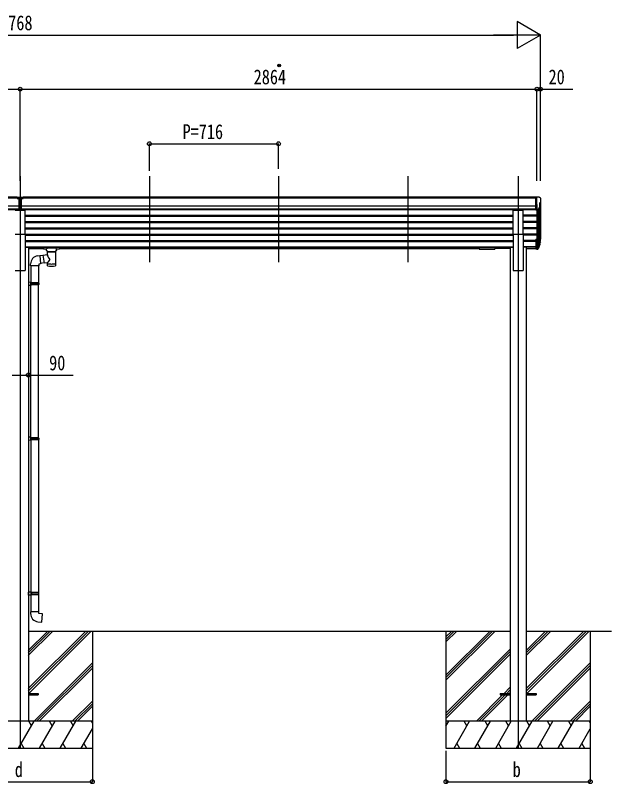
# Model space of a CAD drawing. Units: millimetres, scale not verified. Extents: x -10512 to 10512, y -7425 to 7425.
# Drawn here: x -1217 to 2088, y -4369 to -107 of the extents above; entities that cross this region are included whole.
import ezdxf
from ezdxf.enums import TextEntityAlignment as Align

# ---------------------------------------------------------------- set-up
doc = ezdxf.new("R2010")
doc.units = ezdxf.units.MM
doc.header["$LTSCALE"] = 30
doc.header["$PDMODE"] = 32
doc.header["$PDSIZE"] = 15
for name, color, linetype in [('0-3_YKK_12', 2, 'Continuous'), ('0-4_YKK_13', 4, 'Continuous'), ('0-5_YKK_A1', 4, 'Continuous'), ('0-6_YKK_D', 6, 'Continuous')]:
    doc.layers.add(name, color=color, linetype=linetype)
doc.styles.add('ＭＳ ゴシック', font='')
doc.styles.get('ＭＳ ゴシック').set_extended_font_data('MS Gothic')

msp = doc.modelspace()

# ---------------------------------------------------------------- linework, layer by layer
at = {"layer": '0-3_YKK_12'}
for p, q in [((-1189.85, -997.9), (-1189.85, -4172.31)), ((-473.85, -997.9), (-473.85, -1475.42)), ((242.15, -997.9), (242.15, -1475.42)), ((958.15, -997.9), (958.15, -1475.42)), ((1570.15, -997.9), (1570.15, -4172.31))]:
    msp.add_line(p, q, dxfattribs=at)
at = {"layer": '0-4_YKK_13'}
for p, q in [((-1206.35, -1122.32), (-1206.35, -1114.48)), ((-1206.35, -1122.32), (-1196.35, -1122.32)), ((-1189.85, -1123.14), (-1196.35, -1122.74)), ((-1196.35, -1124.32), (-1183.35, -1124.32)), ((-1183.35, -1122.8), (-1189.85, -1123.12)), ((-1183.35, -1185.95), (-1183.35, -1120.67)), ((1667.65, -1114.29), (1657.65, -1114.38)), ((1657.65, -1115.89), (1657.65, -1114.38)), ((1667.65, -1186.27), (1667.65, -1114.29)), ((1686.15, -1114.29), (1667.65, -1114.29)), ((1674.15, -1187.27), (1674.15, -1114.29)), ((1686.15, -1114.29), (1688.48, -1114.43)), ((1688.15, -1148.8), (1688.15, -1165.08)), ((1693.62, -1145.47), (1688.3, -1148.54)), ((1689.24, -1114.86), (1693.31, -1120.66)), ((1696.15, -1123.66), (1696.15, -1124.29)), ((-1217.35, -1187.94), (-1162.35, -1187.94)), ((-1196.35, -1165.84), (-1189.85, -1166)), ((-1196.35, -1184.89), (-1189.85, -1185.28)), ((-1189.85, -1166), (-1183.35, -1165.84)), ((-1189.85, -1185.28), (-1183.35, -1184.89)), ((-1162.35, -1319.73), (-1162.35, -1187.94)), ((1542.65, -1319.73), (1542.65, -1187.94)), ((1542.65, -1187.94), (1597.65, -1187.94)), ((1597.65, -1319.73), (1597.65, -1187.94)), ((1667.65, -1186.27), (1674.15, -1186.27)), ((1674.15, -1187.27), (1679.36, -1186.95)), ((1681.78, -1185.46), (1690.78, -1169.87)), ((-1217.35, -1319.73), (-1162.35, -1319.73)), ((1542.65, -1319.73), (1597.65, -1319.73)), ((1667.65, -1348.01), (1667.65, -1402.04)), ((1667.65, -1348.01), (1674.15, -1348.01)), ((1674.15, -1348.01), (1674.15, -1402.78)), ((1692.45, -1360.82), (1689.18, -1367.89)), ((1693.06, -1362.2), (1689.18, -1370.15)), ((-1059.85, -1392.59), (-1059.85, -1403.35)), ((-974.85, -1391.93), (-1057.85, -1391.93)), ((-974.85, -1394.11), (-1057.85, -1394.11)), ((-1043.35, -1404.02), (-1057.85, -1404.02)), ((-1043.35, -1410.82), (-1043.35, -1400.55)), ((-989.35, -1410.82), (-989.35, -1400.55)), ((-974.85, -1404.02), (-989.35, -1404.02)), ((-972.85, -1392.59), (-972.85, -1403.35)), ((-972.85, -1392.78), (-972.85, -1394.32)), ((1353.15, -1392.59), (1353.15, -1403.35)), ((1353.15, -1392.78), (1353.15, -1394.32)), ((1355.15, -1391.93), (1438.15, -1391.93)), ((1355.15, -1394.11), (1438.15, -1394.11)), ((1355.15, -1404.02), (1438.15, -1404.02)), ((1440.15, -1392.59), (1440.15, -1403.35)), ((1667.65, -1388.14), (1674.15, -1388.14)), ((1667.65, -1393.02), (1674.15, -1393.02)), ((1667.65, -1402.04), (1674.15, -1402.04)), ((1674.15, -1393.04), (1679.28, -1393.04)), ((1674.15, -1394.85), (1679, -1394.85)), ((1674.15, -1402.78), (1679, -1402.78)), ((1680.58, -1392.36), (1688.34, -1376.96)), ((1689.79, -1377.32), (1681.59, -1393.49)), ((1690.4, -1377.88), (1681.59, -1401.43)), ((1690.74, -1373.48), (1690.4, -1377.88)), ((-1093.21, -1440.83), (-1080.7, -1439.27)), ((-1064.18, -1438.68), (-1080.53, -1441.22)), ((-1064.47, -1436.8), (-1039.25, -1432.89)), ((-1064.47, -1436.8), (-1057.45, -1482.06)), ((-1039.25, -1432.9), (-1039.25, -1415.31)), ((-993.45, -1415.32), (-993.43, -1495.61)), ((-1132.61, -1496.84), (-1132.61, -1485.92)), ((-1057.74, -1480.19), (-1076.86, -1483.15)), ((-1039.25, -1479.24), (-1057.45, -1482.06)), ((-1039.27, -1495.61), (-1039.25, -1478.99)), ((-1086.61, -1496.84), (-1132.61, -1496.84)), ((-1130.65, -1496.84), (-1130.65, -1587.67)), ((-1088.65, -1496.84), (-1088.65, -1590.23)), ((-1128.65, -1587.73), (-1144.65, -1587.26)), ((-1144.65, -1587.26), (-1144.65, -1605.2)), ((-1128.65, -1604.73), (-1144.65, -1605.2)), ((-1128.65, -1589.73), (-1130.65, -1589.73)), ((-1087.65, -1590.23), (-1130.65, -1590.23)), ((-1086.65, -1592.23), (-1130.65, -1592.23)), ((-1086.65, -1600.23), (-1130.65, -1600.23)), ((-1087.65, -1602.23), (-1130.65, -1602.23)), ((-1130.65, -2446.93), (-1130.65, -1604.79)), ((-1128.65, -1589.73), (-1128.65, -1587.73)), ((-1128.65, -1604.73), (-1128.65, -1602.73)), ((-1126.17, -1592.23), (-1125.74, -1590.23)), ((-1088.65, -2449.49), (-1088.65, -1602.23)), ((-1086.65, -1592.23), (-1087.65, -1590.23)), ((-1086.65, -1600.23), (-1087.65, -1602.23)), ((-1086.65, -1592.23), (-1086.65, -1600.23)), ((-1128.65, -2446.99), (-1144.65, -2446.51)), ((-1144.65, -2446.51), (-1144.65, -2464.46)), ((-1128.65, -2463.99), (-1144.65, -2464.46)), ((-1128.65, -2448.99), (-1130.65, -2448.99)), ((-1087.65, -2449.49), (-1130.65, -2449.49)), ((-1086.65, -2451.49), (-1130.65, -2451.49)), ((-1086.65, -2459.49), (-1130.65, -2459.49)), ((-1087.65, -2461.49), (-1130.65, -2461.49)), ((-1130.65, -2464.04), (-1130.65, -3306.18)), ((-1128.65, -2448.99), (-1128.65, -2446.99)), ((-1128.65, -2463.99), (-1128.65, -2461.99)), ((-1126.17, -2451.49), (-1125.74, -2449.49)), ((-1088.65, -2461.49), (-1088.65, -3308.74)), ((-1086.65, -2451.49), (-1087.65, -2449.49)), ((-1086.65, -2459.49), (-1087.65, -2461.49)), ((-1086.65, -2451.49), (-1086.65, -2459.49)), ((-1128.65, -3306.24), (-1144.65, -3305.77)), ((-1144.65, -3323.71), (-1144.65, -3305.77)), ((-1128.65, -3323.24), (-1144.65, -3323.71)), ((-1087.65, -3308.74), (-1130.65, -3308.74)), ((-1086.65, -3310.74), (-1130.65, -3310.74)), ((-1086.65, -3318.74), (-1130.65, -3318.74)), ((-1087.65, -3320.74), (-1130.65, -3320.74)), ((-1128.65, -3321.24), (-1130.65, -3321.24)), ((-1130.65, -3323.3), (-1130.65, -3414.74)), ((-1128.65, -3306.24), (-1128.65, -3308.24)), ((-1128.65, -3321.24), (-1128.65, -3323.24)), ((-1126.17, -3318.74), (-1125.74, -3320.74)), ((-1088.65, -3320.74), (-1088.65, -3414.74)), ((-1086.65, -3310.74), (-1087.65, -3308.74)), ((-1086.65, -3318.74), (-1087.65, -3320.74)), ((-1086.65, -3318.74), (-1086.65, -3310.74)), ((-1086.65, -3414.74), (-1132.65, -3414.74)), ((-1132.65, -3414.74), (-1132.65, -3425.65)), ((-1086.65, -3424.74), (-1086.65, -3414.74)), ((-1144.65, -3867.81), (-1089.85, -3867.81)), ((-1144.65, -3876.81), (-1089.85, -3876.81)), ((-1089.85, -3867.81), (-1089.85, -3876.81)), ((1470.15, -3867.81), (1470.15, -3876.81)), ((1470.15, -3867.81), (1524.95, -3867.81)), ((1470.15, -3876.81), (1524.95, -3876.81)), ((1615.35, -3867.81), (1670.15, -3867.81)), ((1615.35, -3876.81), (1670.15, -3876.81)), ((1670.15, -3867.81), (1670.15, -3876.81))]:
    msp.add_line(p, q, dxfattribs=at)
for points in [[(-1206.35, -1114.48), (-1188.35, -1114.32), (-1173.35, -1114.45)], [(-1183.35, -1185.95), (-1189.85, -1186.35), (-1196.35, -1185.95), (-1196.35, -1120.61)], [(-1183.35, -1122.28), (-1173.35, -1122.19), (-1173.35, -1114.45)], [(-1183.35, -1166.94), (-1186.61, -1167.03), (-1189.85, -1167.11), (-1193.09, -1167.03), (-1196.35, -1166.94)], [(-1057.85, -1391.93), (-1058.2, -1391.93), (-1058.73, -1391.96), (-1059.18, -1392.01), (-1059.49, -1392.09), (-1059.66, -1392.18), (-1059.77, -1392.32), (-1059.84, -1392.5), (-1059.85, -1392.59)], [(-1057.85, -1404.02), (-1058.2, -1404.01), (-1058.73, -1403.99), (-1059.18, -1403.93), (-1059.49, -1403.86), (-1059.66, -1403.76), (-1059.77, -1403.62), (-1059.84, -1403.44), (-1059.85, -1403.35)], [(-972.85, -1392.59), (-972.89, -1392.4), (-972.97, -1392.26), (-973.07, -1392.17), (-973.17, -1392.11), (-973.29, -1392.06), (-973.58, -1392), (-974.07, -1391.95), (-974.62, -1391.93), (-974.85, -1391.93)], [(-972.85, -1403.35), (-972.89, -1403.55), (-972.97, -1403.68), (-973.07, -1403.78), (-973.17, -1403.84), (-973.29, -1403.88), (-973.58, -1403.95), (-974.07, -1403.99), (-974.62, -1404.01), (-974.85, -1404.02)], [(1353.15, -1392.59), (1353.19, -1392.4), (1353.27, -1392.26), (1353.37, -1392.17), (1353.47, -1392.11), (1353.59, -1392.06), (1353.88, -1392), (1354.37, -1391.95), (1354.92, -1391.93), (1355.15, -1391.93)], [(1353.15, -1403.35), (1353.19, -1403.55), (1353.27, -1403.68), (1353.37, -1403.78), (1353.47, -1403.84), (1353.59, -1403.88), (1353.88, -1403.95), (1354.37, -1403.99), (1354.92, -1404.01), (1355.15, -1404.02)], [(1438.15, -1391.93), (1438.5, -1391.93), (1439.03, -1391.96), (1439.48, -1392.01), (1439.79, -1392.09), (1439.96, -1392.18), (1440.08, -1392.32), (1440.14, -1392.5), (1440.15, -1392.59)], [(1438.15, -1404.02), (1438.5, -1404.01), (1439.03, -1403.99), (1439.48, -1403.93), (1439.79, -1403.86), (1439.96, -1403.76), (1440.08, -1403.62), (1440.14, -1403.44), (1440.15, -1403.35)], [(-1080.7, -1439.27), (-1076.69, -1485.1), (-1086.61, -1486.84), (-1086.61, -1496.84)], [(-1039.25, -1415.31), (-1039.48, -1415.22), (-1040.84, -1414.48), (-1041.95, -1413.64), (-1042.71, -1412.77), (-1043.17, -1411.87), (-1043.34, -1410.98)], [(-989.39, -1410.77), (-989.36, -1411.12), (-989.61, -1412.08), (-990.13, -1412.96), (-990.94, -1413.8), (-992.05, -1414.6), (-993.45, -1415.32)], [(-1128.65, -1602.73), (-1130.65, -1602.73), (-1130.65, -1589.73)], [(-1126.17, -1592.23), (-1126.17, -1600.23), (-1125.74, -1602.23)], [(-1128.65, -2461.99), (-1130.65, -2461.99), (-1130.65, -2448.99)], [(-1126.17, -2451.49), (-1126.17, -2459.49), (-1125.74, -2461.49)], [(-1128.65, -3308.24), (-1130.65, -3308.24), (-1130.65, -3321.24)], [(-1126.17, -3318.74), (-1126.17, -3310.74), (-1125.74, -3308.74)], [(-1091.57, -3470.48), (-1070.74, -3472.31), (-1066.73, -3426.48), (-1086.65, -3424.74)]]:
    msp.add_lwpolyline(points, dxfattribs=at)
for centre, radius, start, end in [((1688.45, -1148.8), 0.3, 120, 180), ((1688.42, -1115.43), 1, 35, 86.5), ((1693.15, -1123.66), 3, 0, 87), ((1689.25, -1141.1), 6.18, 315.00103, 354.2965), ((1494.15, -1124.29), 202, 355.05096, 0), ((1679.18, -1183.96), 3, 273.5, 330), ((1688.45, -1165.08), 0.3, 180, 265.2833), ((1688.18, -1168.37), 3, 330, 85.2833), ((1663.56, -1351.33), 30.41, 341.80266, 352.8448), ((1664.97, -1353.08), 29.53, 342.01856, 353.49194), ((-1086.7, -1486.28), 45.91, 98.14944, 179.55845), ((-1087.65, -3425.65), 45, 180, 265)]:
    msp.add_arc(centre, radius, start, end, dxfattribs=at)
for centre, major_axis, ratio, start_param, end_param in [((-1165.28, -1124.63), (24.57, -1.51), 0.121868, 3.1422238, 3.1491027), ((1606.29, -1346.84), (-87.93, 4.42), 0.541684, 3.060334, 3.2172517), ((1605.5, -1353.52), (89.06, 1.43), 0.57596, 6.1985533, 6.3701348), ((-1057.85, -1394.32), (-2, 0), 0.109601, 4.712389, 6.2831853), ((-1016.35, -1400.55), (-27, 0), 0.122176, 3.1415927, 6.2831853), ((-974.85, -1394.32), (-2, 0), 0.109601, 3.1415927, 4.712389), ((1355.15, -1394.32), (2, 0), 0.109601, 1.5707963, 3.1415927), ((1438.15, -1394.32), (2, 0), 0.109601, 0, 1.5707963), ((1679, -1392.14), (3, 0), 0.90356, 4.712389, 5.7595865), ((1679, -1400.07), (-3, 0), 0.90356, 1.5707963, 2.6179939), ((1679.28, -1391.69), (1.5, 0), 0.90356, 4.712389, 5.7595865), ((1604.23, -1353.42), (88.05, 0), 0.90356, 5.9828017, 6.0168888), ((1689.44, -1373.48), (-1.3, 0), 0.90356, 2.9359903, 4.9130961), ((1603.52, -1357.29), (89.07, 0), 0.90356, 6.0316505, 6.077583), ((-1027.35, -1410.82), (-16, 0), 0.361356, 0, 0.0194874), ((-1016.35, -1459.44), (22.81, -26.62), 0.234429, 3.1563334, 4.5976381), ((-1016.34, -1415.78), (-22.92, 0.42), 0.07247, 0.0008089, 1.5716053), ((-1016.34, -1417.4), (-22.92, 0.42), 0.07247, 0.0008089, 1.5716053), ((-1016.36, -1415.78), (22.91, 0.42), 0.072511, 4.711586, 6.2823824), ((-1016.36, -1417.4), (22.91, 0.42), 0.072511, 4.711586, 6.2823824), ((-1018.91, -1456.79), (-20.32, -22.25), 0.045535, 4.9756507, 6.2441899), ((-1016.35, -1483.17), (-22.91, 0), 0.122865, 6.2831853, 9.424778), ((-1016.35, -1495.61), (-22.92, 0), 0.101955, 6.2829723, 9.4248207)]:
    msp.add_ellipse(centre, major_axis=major_axis, ratio=ratio, start_param=start_param, end_param=end_param, dxfattribs=at)
at = {"layer": '0-5_YKK_A1'}
for p, q in [((-1206.35, -1115.89), (-4047.35, -1115.89)), ((-1206.35, -1121.11), (-4047.35, -1121.11)), ((-1183.35, -1121.11), (-1183.35, -1121.11)), ((1667.65, -1115.89), (-1173.35, -1115.89)), ((1667.65, -1121.11), (-1173.35, -1121.11)), ((1694.15, -1144.86), (1694.15, -1347.65)), ((-1196.35, -1164.64), (-4047.35, -1164.64)), ((-1196.35, -1182.49), (-4047.35, -1182.49)), ((-1196.35, -1185.74), (-4047.35, -1185.74)), ((1667.65, -1164.64), (-1183.35, -1164.64)), ((1667.65, -1182.49), (-1183.35, -1182.49)), ((1667.65, -1185.74), (-1183.35, -1185.74)), ((1674.15, -1155.39), (1674.15, -1348.01)), ((1680.15, -1186.8), (1680.16, -1392.79)), ((1689.18, -1172.63), (1689.18, -1374.36)), ((-1162.35, -1214.59), (1542.65, -1214.59)), ((-1162.35, -1216.09), (1542.65, -1216.09)), ((-1162.35, -1220.4), (1542.65, -1220.4)), ((1674.15, -1214.59), (1597.65, -1214.59)), ((1674.15, -1216.09), (1597.65, -1216.09)), ((1674.15, -1220.4), (1597.65, -1220.4)), ((-1162.35, -1249.68), (1542.65, -1249.68)), ((-1162.35, -1251.18), (1542.65, -1251.18)), ((-1162.35, -1255.49), (1542.65, -1255.49)), ((1674.15, -1249.68), (1597.65, -1249.68)), ((1674.15, -1251.18), (1597.65, -1251.18)), ((1674.15, -1255.49), (1597.65, -1255.49)), ((-1162.35, -1284.73), (1542.65, -1284.73)), ((-1162.35, -1286.23), (1542.65, -1286.23)), ((-1162.35, -1290.54), (1542.65, -1290.54)), ((-1162.35, -1319.73), (-1162.35, -1522.31)), ((-1162.35, -1319.79), (1542.65, -1319.79)), ((1542.65, -1319.73), (1542.65, -1522.31)), ((1674.15, -1284.73), (1597.65, -1284.73)), ((1674.15, -1286.23), (1597.65, -1286.23)), ((1674.15, -1290.54), (1597.65, -1290.54)), ((1597.65, -1319.73), (1597.65, -1522.31)), ((1674.15, -1319.79), (1597.65, -1319.73)), ((-1162.35, -1321.28), (1542.65, -1321.28)), ((-1162.35, -1325.6), (1542.65, -1325.6)), ((-1162.35, -1354.87), (1542.65, -1354.87)), ((-1162.35, -1356.36), (1542.65, -1356.36)), ((-1162.35, -1360.68), (1542.65, -1360.68)), ((1674.15, -1321.28), (1597.65, -1321.28)), ((1674.15, -1325.6), (1597.65, -1325.6)), ((1674.15, -1354.87), (1597.65, -1354.87)), ((1674.15, -1356.36), (1597.65, -1356.36)), ((1674.15, -1360.68), (1597.65, -1360.68)), ((-1162.35, -1390.72), (1542.65, -1390.72)), ((-1162.35, -1392.11), (1542.65, -1392.11)), ((-1144.65, -1393.31), (-1162.35, -1393.31)), ((-1144.65, -1393.31), (-1144.65, -4022.31)), ((-1144.65, -1399.8), (-1059.85, -1399.8)), ((-972.85, -1399.8), (1353.15, -1399.8)), ((1524.95, -1399.8), (1440.15, -1399.8)), ((1524.95, -1393.31), (1524.95, -4022.31)), ((1524.95, -1393.31), (1542.65, -1393.31)), ((1667.65, -1390.72), (1597.65, -1390.72)), ((1667.65, -1392.11), (1597.65, -1392.11)), ((1615.35, -1393.31), (1597.65, -1393.31)), ((1615.35, -1393.31), (1615.35, -4022.31)), ((1615.35, -1399.8), (1667.65, -1399.8)), ((-1217.35, -1522.31), (-1162.35, -1522.31)), ((1542.65, -1522.31), (1597.65, -1522.31)), ((-1144.85, -3841.78), (-825.37, -3522.31)), ((-1144.85, -3855.92), (-811.23, -3522.31)), ((-1144.85, -3657.94), (-1009.22, -3522.31)), ((-1144.85, -3643.79), (-1023.36, -3522.31)), ((-1144.85, -3629.65), (-1037.5, -3522.31)), ((-1144.65, -3522.31), (-668.81, -3522.31)), ((-1142.59, -3867.81), (-797.09, -3522.31)), ((-1037.65, -3522.31), (1524.95, -3522.31)), ((-790.05, -3522.31), (-790.05, -4172.3)), ((1169.95, -3522.31), (1169.95, -4172.3)), ((1169.95, -3766.48), (1414.13, -3522.31)), ((1169.95, -3780.62), (1428.27, -3522.31)), ((1169.95, -3794.77), (1442.41, -3522.31)), ((1169.95, -3582.64), (1230.28, -3522.31)), ((1169.95, -3568.49), (1216.14, -3522.31)), ((1169.95, -3554.35), (1202, -3522.31)), ((1615.15, -3841.78), (1934.63, -3522.31)), ((1615.15, -3855.92), (1948.77, -3522.31)), ((1615.15, -3657.94), (1750.78, -3522.31)), ((1615.15, -3643.79), (1736.64, -3522.31)), ((1615.15, -3629.65), (1722.5, -3522.31)), ((1615.35, -3522.31), (2088.19, -3522.31)), ((1617.41, -3867.81), (1962.91, -3522.31)), ((1969.95, -3522.31), (1969.95, -4172.3)), ((1169.95, -3978.61), (1524.75, -3623.82)), ((1169.95, -3992.76), (1524.75, -3637.96)), ((1169.95, -4006.9), (1524.75, -3652.1)), ((-1113.24, -4022.31), (-790.05, -3699.12)), ((1646.76, -4022.31), (1969.95, -3699.12)), ((-1099.1, -4022.31), (-790.05, -3713.26)), ((-1084.96, -4022.31), (-790.05, -3727.4)), ((1660.9, -4022.31), (1969.95, -3713.26)), ((1675.04, -4022.31), (1969.95, -3727.4)), ((1338.39, -4022.31), (1483.89, -3876.81)), ((1352.53, -4022.31), (1498.03, -3876.81)), ((1366.68, -4022.31), (1512.18, -3876.81)), ((1492.89, -3867.81), (1524.75, -3835.95)), ((1507.03, -3867.81), (1524.75, -3850.09)), ((1521.18, -3867.81), (1524.75, -3864.23)), ((-901.11, -4022.31), (-790.05, -3911.25)), ((1858.89, -4022.31), (1969.95, -3911.25)), ((-886.97, -4022.31), (-790.05, -3925.39)), ((-872.82, -4022.31), (-790.05, -3939.53)), ((1873.03, -4022.31), (1969.95, -3925.39)), ((1887.18, -4022.31), (1969.95, -3939.53)), ((-790.05, -4022.31), (-1590.05, -4022.31)), ((-1198.89, -4172.3), (-1112.29, -4022.31)), ((-1127.29, -4048.29), (-1142.29, -4022.3)), ((-1083.42, -4172.3), (-996.82, -4022.31)), ((-1011.82, -4048.29), (-1026.82, -4022.3)), ((-967.95, -4172.3), (-881.35, -4022.31)), ((-911.35, -4022.31), (-896.35, -4048.29)), ((-795.88, -4022.31), (-790.05, -4032.41)), ((1169.95, -4049.81), (1185.83, -4022.3)), ((1969.95, -4022.31), (1169.95, -4022.31)), ((1214.7, -4172.3), (1301.3, -4022.31)), ((1286.3, -4048.29), (1271.3, -4022.3)), ((1330.17, -4172.3), (1416.77, -4022.3)), ((1401.77, -4048.29), (1386.77, -4022.31)), ((1445.64, -4172.3), (1532.24, -4022.31)), ((1517.24, -4048.29), (1502.24, -4022.3)), ((1561.11, -4172.3), (1647.71, -4022.31)), ((1632.71, -4048.29), (1617.71, -4022.3)), ((1676.58, -4172.3), (1763.18, -4022.31)), ((1748.18, -4048.29), (1733.18, -4022.3)), ((1792.05, -4172.3), (1878.65, -4022.31)), ((1848.65, -4022.31), (1863.65, -4048.29)), ((1964.12, -4022.31), (1969.95, -4032.41)), ((-852.48, -4172.3), (-790.05, -4064.17)), ((1907.52, -4172.3), (1969.95, -4064.17)), ((-1590.05, -4172.3), (-790.05, -4172.3)), ((-1183.89, -4146.33), (-1168.89, -4172.3)), ((-1068.42, -4146.33), (-1053.43, -4172.3)), ((-952.95, -4146.33), (-937.96, -4172.3)), ((-837.48, -4146.33), (-822.49, -4172.3)), ((1169.95, -4172.3), (1969.95, -4172.3)), ((1229.7, -4146.33), (1244.69, -4172.3)), ((1345.17, -4146.33), (1360.16, -4172.3)), ((1460.64, -4146.32), (1475.64, -4172.3)), ((1576.11, -4146.33), (1591.11, -4172.3)), ((1691.58, -4146.33), (1706.58, -4172.3)), ((1807.05, -4146.33), (1822.04, -4172.3)), ((1922.52, -4146.33), (1937.51, -4172.3))]:
    msp.add_line(p, q, dxfattribs=at)
msp.add_point((245.97, -384.99), dxfattribs=at)
at = {"layer": '0-6_YKK_D'}
for p, q in [((1694.15, -215.89), (1564.25, -140.89)), ((1564.25, -140.89), (1564.25, -290.89)), ((-3923.85, -215.89), (1544.15, -215.89)), ((1694.15, -215.89), (1434.34, -215.89)), ((1694.15, -215.89), (1564.25, -290.89)), ((1694.15, -1024.47), (1694.15, -214.89)), ((-4053.85, -515.89), (-1189.85, -515.89)), ((-1189.85, -1025.47), (-1189.85, -514.89)), ((-1189.85, -1025.47), (-1189.85, -514.89)), ((-1189.85, -515.89), (1674.15, -515.89)), ((1674.15, -1025.47), (1674.15, -514.89)), ((1674.15, -1025.47), (1674.15, -514.89)), ((1694.15, -1023.47), (1694.15, -514.89)), ((-473.85, -969.01), (-473.85, -817.91)), ((-473.85, -818.91), (242.15, -818.91)), ((242.15, -957.88), (242.15, -817.91)), ((-790.05, -4158.09), (-790.05, -4359.02)), ((1969.95, -4173.3), (1969.95, -4359.02)), ((1169.95, -4187.52), (1169.95, -4359.02)), ((-1590.05, -4358.02), (-790.05, -4358.02)), ((1169.95, -4358.02), (1969.95, -4358.02))]:
    msp.add_line(p, q, dxfattribs=at)
for points in [[(1674.15, -515.89), (1694.15, -515.89), (1872.65, -515.89)], [(-1235.05, -2101.86), (-1144.65, -2101.86), (-896.1, -2101.86)]]:
    msp.add_lwpolyline(points, dxfattribs=at)
for centre in [(-1189.85, -515.89), (-1189.85, -515.89), (1674.15, -515.89), (1674.15, -515.89), (1694.15, -515.89), (-473.85, -818.91), (242.15, -818.91), (-1144.65, -2101.86), (-790.05, -4358.02), (1169.95, -4358.02), (1969.95, -4358.02)]:
    msp.add_circle(centre, 10.62, dxfattribs=at)

# ---------------------------------------------------------------- texts
at = {"layer": '0-6_YKK_D', "style": 'ＭＳ ゴシック', "width": 0.8}
for s, p in [('Lt=5768', (-1435.85, -213.89)), ('2864', (104.15, -513.89)), ('20', (1738.65, -513.89)), ('P=716', (-289.85, -817.61)), ('90', (-1029.4, -2100.56)), ('d', (-1220.05, -4356.72)), ('b', (1539.95, -4356.72))]:
    msp.add_text(s, height=82.48, dxfattribs=at).set_placement(p, align=Align.BOTTOM_LEFT)

doc.saveas('drawing.dxf')
